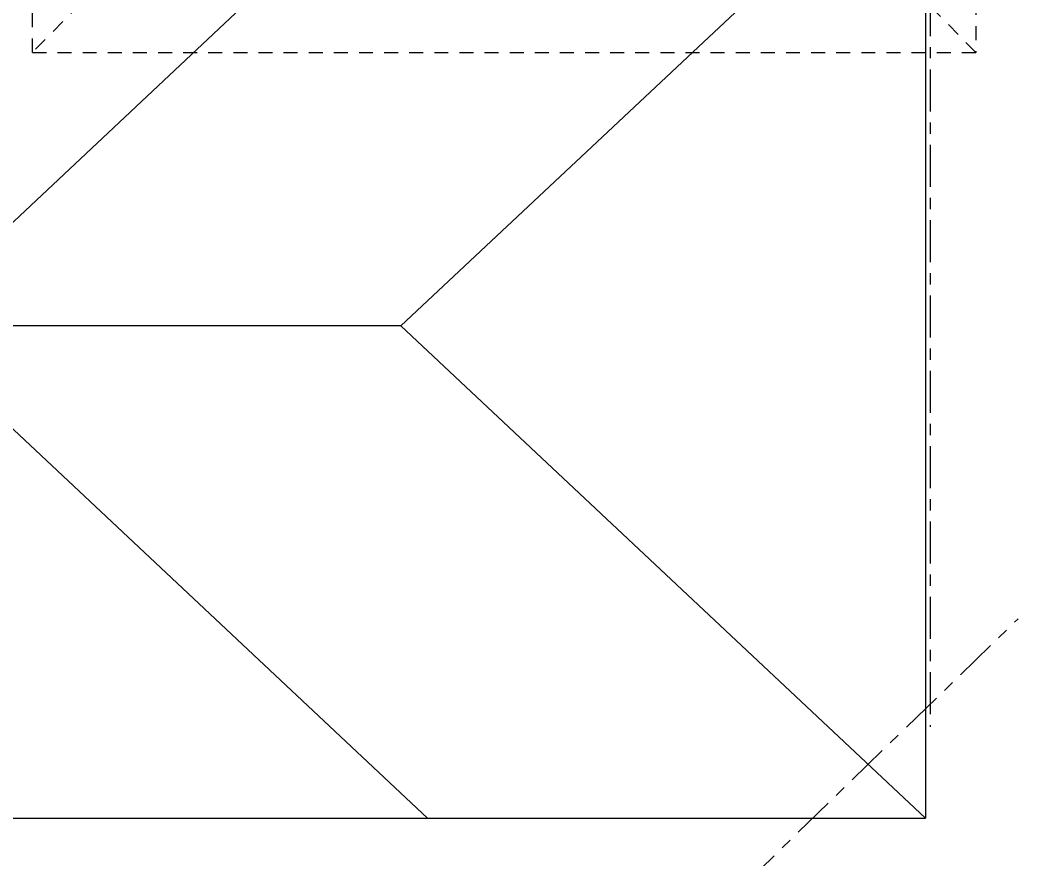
# Model space of a CAD drawing. Extents: x -14.8 to 35.6, y 44.5 to 81.2.
# Drawn here: x 11.37 to 20.31, y 59.32 to 66.84 of the extents above; entities that cross this region are included whole.
import ezdxf

# ---------------------------------------------------------------- set-up
doc = ezdxf.new("R2010")
doc.units = 0
doc.header["$MEASUREMENT"] = 0
doc.linetypes.add('CENTER2', pattern=[1.125, 0.75, -0.125, 0.125, -0.125])
doc.linetypes.add('DASHED2', pattern=[0.375, 0.25, -0.125])
doc.layers.get('0').update_dxf_attribs({"linetype": 'CONTINUOUS'})
doc.layers.add('EJES', color=161, linetype='CENTER2')
doc.layers.add('NUEVO', color=1, linetype='CONTINUOUS')

msp = doc.modelspace()

# ---------------------------------------------------------------- linework, layer by layer
at = {"linetype": 'DASHED2', "ltscale": 0.5}
for p, q in [((11.4835, 66.5511), (11.4835, 75.111)), ((19.9335, 75.111), (19.9335, 66.5511)), ((15.7085, 70.831), (11.4835, 66.5511)), ((19.9335, 66.5511), (15.7085, 70.831)), ((11.4835, 66.5511), (19.9335, 66.5511))]:
    msp.add_line(p, q, dxfattribs=at)
at = {"layer": 'EJES', "linetype": 'CENTER2', "ltscale": 0.5}
for p, q in [((19.5235, 81.2477), (19.5235, 60.5086)), ((14.9551, 56.2699), (20.3119, 61.4768))]:
    msp.add_line(p, q, dxfattribs=at)
at = {"layer": 'NUEVO', "ltscale": 0.5}
for p, q in [((10.3202, 64.1011), (14.1621, 67.7111)), ((17.9275, 67.0511), (14.7835, 64.1011)), ((19.4835, 67.0511), (19.4835, 59.6911)), ((14.7835, 64.1011), (5.3608, 64.1011)), ((10.3202, 64.1011), (15.0235, 59.6911)), ((14.7835, 64.1011), (19.4835, 59.6911)), ((5.3608, 59.6911), (19.4835, 59.6911))]:
    msp.add_line(p, q, dxfattribs=at)

doc.saveas('drawing.dxf')
